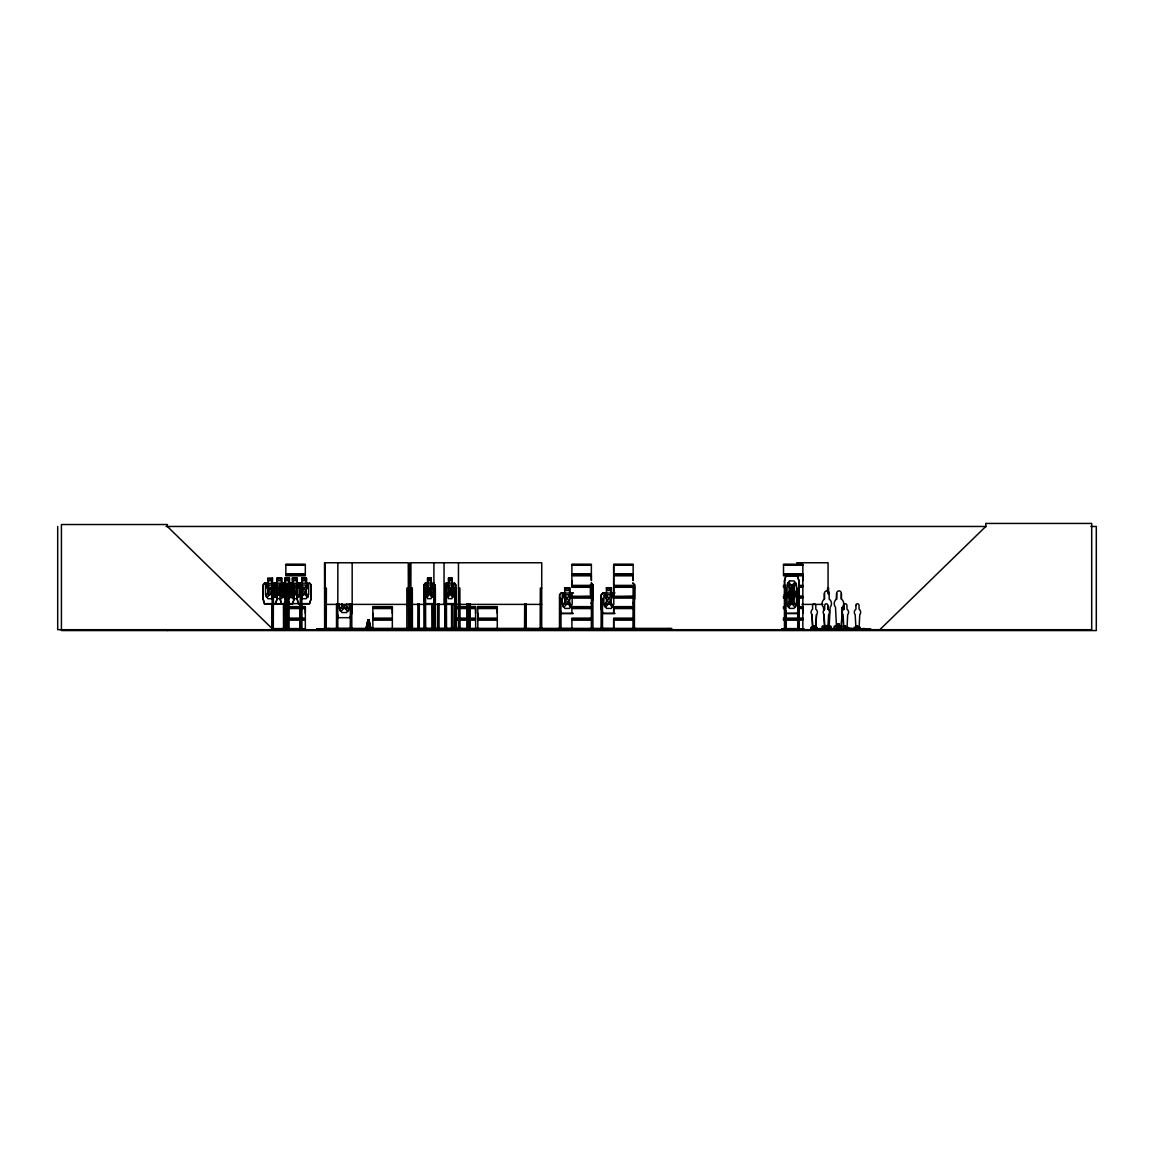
<?xml version="1.0" encoding="UTF-8"?>
<svg xmlns="http://www.w3.org/2000/svg" width="1154" height="1154" viewBox="0 0 1154 1154"><rect width="100%" height="100%" fill="white"/><g stroke="black" fill="none" stroke-linecap="round" stroke-linejoin="round"><path stroke-width="1.5" d="M305.305 613.337L305.305 608.562L288.702 608.562M372.857 618.126L372.857 608.562L392.331 608.562L392.317 618.126L372.857 618.126L372.872 613.337M392.317 613.337L392.317 608.562M475.578 613.337L475.578 608.562L470.717 608.562M477.814 618.126L477.814 608.562L497.287 608.562L497.273 618.126L477.814 618.126L477.828 613.337M497.273 613.337L497.273 608.562M591.382 585.381L571.894 585.381L571.922 580.592M591.353 575.817L591.353 580.592L591.382 575.817L571.894 575.817L571.894 585.381M613.697 585.381L613.697 575.817M633.142 575.817L633.142 580.592L633.157 575.817L613.683 575.817L613.683 585.381L633.157 585.381M802.838 613.337L802.838 608.562M802.838 580.592L802.838 575.817M316.989 629.478L332.597 629.478M316.989 628.901L332.612 628.843M402.212 629.478L417.835 629.478M402.212 628.901L417.835 628.843M367.982 629.565L368.386 619.698L368.054 622.987M816.498 614.721L815.763 628.108L816.498 614.721A3.476 3.159 -90 0 0 815.849 609.254L815.763 605.504A1.731 1.572 -90 0 0 814.176 603.773A1.731 1.572 -90 0 0 812.604 605.504L812.604 609.254A3.476 3.159 -90 0 0 812.041 614.721L812.69 628.108L812.041 614.721M827.851 628.108L828.586 614.721A3.476 3.159 -90 0 0 827.937 609.254L827.851 605.504A1.731 1.572 -90 0 0 826.264 603.773A1.731 1.572 -90 0 0 824.692 605.504L824.692 609.254A3.476 3.159 -90 0 0 824.129 614.721L824.778 628.108L827.937 628.108M829.149 627.343L830.13 607.264A5.207 4.731 -90 0 0 829.149 599.085L829.149 593.459A2.596 2.366 -90 0 0 826.783 590.862A2.596 2.366 -90 0 0 824.418 593.459L824.418 599.085A5.207 4.731 -90 0 0 823.437 607.264L823.74 610.61M841.237 627.343L842.348 607.264L841.367 627.343L838.078 627.343M847.007 628.108L847.671 614.721A3.476 3.159 -90 0 0 847.007 609.254L846.921 605.504A1.731 1.572 -90 0 0 845.334 603.773A1.731 1.572 -90 0 0 843.762 605.504L843.848 609.254L843.762 605.504M813.916 626.521L813.123 626.117M813.498 626.377L813.887 626.406M826.48 626.622L825.096 626.406L826.509 626.305M826.336 626.579L825.413 626.636L826.394 626.117M826.004 626.521L825.528 626.824M837.631 625.353L838.511 624.357L838.9 625.05M838.742 624.343C834.342 624.862 841.8 625.252 837.4 624.256M837.213 625.122C837.876 623.65 839.42 625.857 838.597 624.343M845.074 626.521L844.641 626.723M845.593 626.305L844.843 626.709M857.061 626.117C856.845 626.55 857.797 626.709 856.326 626.204M856.326 626.622L856.932 626.521M814.392 626.622L813.959 626.002M837.645 625.136L838.439 624.357M837.415 625.122L837.833 624.184M844.454 626.002L844.598 626.593M856.398 626.305L857.278 626.579M366.683 629.565L368.184 619.698L366.64 627.92M433.572 583.289L434.669 585.02L434.784 598.681L433.572 603.614L425.249 603.614M433.673 603.787L434.784 598.681M454.517 603.787L455.642 598.652L455.642 584.948L454.488 583.116L446.05 583.116L444.78 584.934L444.78 598.681L446.021 603.787L454.647 603.787L455.642 598.681M365.861 629.565L368.054 619.698L368.905 619.698L371.199 629.565M365.731 629.565L368.025 619.698M405.386 628.901L405.458 629.695M288.5 629.594L288.615 603.643M418.152 629.594L418.036 628.18M429.663 629.55L429.692 628.843M439.01 629.594L439.083 603.672M439.501 628.901L439.573 629.695M784.446 580.895L785.946 575.803L784.446 580.895L784.59 629.695M845.493 626.117L845.406 626.781M461.297 628.901L461.369 629.695M826.221 626.247L825.11 626.521M857.523 626.406L856.369 626.117M275.445 603.686L277.032 598.724L277.09 585.064M275.561 603.859L277.248 598.753L277.176 585.006L275.517 583.188L277.248 585.006M292.553 603.831L294.169 598.738L294.169 584.977L292.496 583.174L289.106 583.102M292.568 583.174L294.241 584.977L294.241 598.738L292.611 603.831L264.482 603.859L263.011 598.753L263.083 585.02L264.583 583.188L267.8 583.188M286.452 598.681L284.822 603.787L286.509 598.681L286.509 584.934L284.778 583.116L284.793 578.039L289.51 578.039L289.452 583.174M784.388 608.403L785.946 613.51L797.414 613.51L799.044 608.403L802.852 608.562L802.838 618.126M797.414 613.51L799.087 608.403M350.095 617.505L351.811 612.558M591.209 603.499L592.911 598.551M591.324 603.672L593.084 598.58L593.084 584.818L591.281 583.015M632.969 603.672L634.729 598.58L634.729 584.818L632.911 583.015M458.758 629.594L458.628 628.18M837.4 624.761L837.415 624.487M274.724 628.901L274.825 629.695M284.172 629.536L284.288 628.18M290.101 628.872L290.101 629.449M781.821 629.594L781.994 628.829L782.023 629.695M781.893 629.55L802.867 629.291L802.838 620.044M786.047 629.594L785.989 610.61M633.185 629.291L613.697 629.651M324.635 629.55L324.534 562.763M336.405 628.901L336.189 629.695M416.882 629.695L416.58 628.829L416.421 629.594M437.352 628.901L437.453 629.695M458.037 629.594L458.311 628.829M289.351 578.212L284.879 578.212L284.951 583.333L282.528 585.049L282.528 594.613L284.879 598.71L289.293 598.71L291.645 594.613L291.645 585.049L289.293 583.333L309.56 583.145L311.219 584.948L311.147 598.71L309.532 603.802L298.453 603.802L296.982 598.71L299.362 594.541L299.362 584.977L296.982 583.275L296.924 578.14L292.496 578.14M343.228 604.739C336.074 612.067 342.392 613.611 344.325 605.864C346.373 613.596 352.46 612.067 345.349 604.768M425.278 603.787L423.922 598.681L423.922 584.934L425.191 583.116L433.76 583.116M424.167 629.695L424.037 584.934L425.321 583.116M444.896 584.934L446.18 583.116M264.655 583.361L263.17 585.092L263.17 598.724M281.576 583.174L280.004 585.006L280.004 598.738L281.461 603.831L280.076 598.738M298.511 603.802L297.054 598.71L296.982 584.977L298.554 583.145M298.626 583.318L297.141 585.035L297.141 598.681M273.786 583.116L272.214 584.948L272.128 629.695M273.859 583.289L272.373 585.02L272.373 598.652M289.178 583.102L287.591 584.934L287.519 629.68M789.365 596.459L785.989 596.459L784.446 594.627L786.004 592.839L789.322 592.839M812.315 629.651L811.709 629.651M815.214 629.651L814.609 629.651M815.791 627.401L815.532 629.651M824.418 628.468L824.418 626.29L822.095 626.29L822.47 629.651L822.73 628.858M824.1 629.42L822.384 629.651L824.36 629.666M826.61 629.42L827.923 629.42M827.303 629.651L827.88 627.401M834.241 629.319L834.169 626.29L836.506 626.29L836.506 628.468M834.53 629.68L836.073 629.651L834.472 629.651L834.731 626.29M834.818 629.218L835.741 629.218M838.9 629.651L840.761 629.666M810.786 629.651L839.968 629.319L838.395 629.651M839.924 629.651L839.607 628.468M840.141 629.651L842.579 629.622M841.28 626.29L840.992 629.276M843.963 628.858L843.848 625.814L845.406 625.814L845.406 629.319M845.334 629.002L847.296 629.651M851.695 628.468L851.32 629.666M853.643 629.651L852.532 629.622L853.845 629.42M854.335 629.42L854.407 628.858M854.566 629.651C857.061 629.118 852.748 630.719 854.292 627.401L855.85 627.401M857.393 625.814L857.494 629.319M858.028 629.666L859.009 629.622L859.038 627.401M831.5 629.002L858.807 628.468L858.461 629.651L857.422 629.002M865.731 629.651L865.976 628.858M866.957 629.42L865.976 629.218M869.856 629.42L870.722 628.858L860.567 629.218M794.154 592.839L797.371 592.839L799.087 594.656L797.327 596.459L794.183 596.459M783.552 596.906L785.485 596.531M571.922 596.906L591.396 596.546M571.894 629.68L591.396 629.276M613.697 596.906L633.185 596.546M879.838 629.695L985.776 526.469L985.776 523.44L1091.698 523.44L1091.698 629.695L57.7 629.695L57.7 526.469M825.442 626.045L826.177 626.103M794.067 596.286L796.505 594.584M787.042 594.714L789.495 593.012L789.278 587.718L794.212 587.718M277.869 629.594L305.348 629.276L305.305 620.044L288.702 620.044M418.57 629.594L467.558 629.478M450.594 628.829L450.608 629.695M472.318 628.829L472.188 629.594M451.805 629.594L451.704 628.18M812.012 629.42L870.433 629.68M821.634 629.695L822.946 629.666L823.494 627.401M826.264 629.68L827.519 629.651M829.264 629.319L829.062 627.401M828.803 629.666L829.192 626.29M829.639 629.68L829.178 629.002L859.845 628.858L859.845 627.401M865.933 629.42L867.217 629.666M274.623 629.594L271.781 629.478M786.768 628.829L786.595 629.594M335.973 629.594L336.348 628.18L338.093 628.18L338.079 629.695M372.857 629.276L372.872 620.044L392.331 620.044L392.331 629.276L372.771 629.637M477.814 629.276L477.814 620.044L497.287 620.044L497.287 629.276L477.727 629.637M844.786 626.146L845.045 626.406M838.078 625.425L837.285 625.252M456.104 629.291L456.205 588.064L454.835 588.064L454.835 629.695L454.719 628.18L456.349 628.18L456.32 629.695M166.003 526.469L986.324 526.469M1090.891 526.469L1096.3 526.469L1096.3 630.56L61.422 630.56L61.422 524.522L167.359 524.522L167.359 526.469L273.282 629.695L273.44 588.064L272.128 588.064M796.736 562.763L828.067 562.763L828.067 593.993M285.831 564.292L305.348 564.292M571.879 564.292L591.396 564.292M613.668 564.292L633.185 564.292M783.508 564.292L802.867 564.292M285.831 564.623L305.348 564.652M571.879 564.623L591.396 564.667L591.353 573.884L571.894 573.884L571.894 564.667M613.668 564.623L633.185 564.623M783.508 564.623L802.867 564.667L802.838 573.884M285.875 565.229L305.305 565.229M571.922 565.229L591.353 565.229M633.142 565.229L613.697 565.229L613.697 573.884M783.552 565.229L802.838 565.229M802.852 573.884L783.523 573.884L783.523 564.667M285.716 574.562L305.464 574.562M571.764 574.562L591.512 574.562M613.553 574.562L633.301 574.562M783.393 574.562L802.996 574.562M285.716 575.154L305.464 575.154M571.764 575.154L591.512 575.154M613.553 575.154L633.301 575.154M783.393 575.154L802.996 575.154M285.846 575.817L305.334 575.817M783.523 575.817L802.852 575.817L802.838 585.381M786.062 575.961L797.313 575.961L798.929 580.924L798.828 629.695M281.764 577.995L276.96 577.995L277.018 583.116M451.892 583.289L453.71 585.006L453.71 594.555L451.892 598.652L448.517 598.652L446.699 594.555L446.699 585.006L448.517 583.289L448.517 577.995L452.137 577.995L452.137 583.116M301.872 578.197L306.344 578.197M448.517 578.168L452.022 578.168L452.022 583.289M799.044 580.895L799.203 629.695M272.459 583.188L284.836 583.116M285.067 583.116L285.846 583.289M264.598 583.361L275.517 583.361M281.547 578.168L281.605 583.289L292.51 583.333L292.337 577.981L297.141 577.981L297.083 583.102L300.213 583.102L301.886 584.905L301.886 598.666L300.199 603.758L300.011 629.68M277.176 585.006L281.605 585.006L281.605 594.555L277.176 594.555M286.452 584.934L286.437 629.695M297.054 584.977L292.568 584.977L292.568 594.541L296.982 594.541M311.147 584.948L309.488 583.145M434.784 584.948L434.971 629.695M455.642 584.948L455.83 629.695M272.301 585.064L267.901 585.064L267.901 594.627L272.301 594.627M783.523 585.381L785.528 585.381M799.159 585.381L802.852 585.381M571.764 586.044L591.512 586.044M613.553 586.044L633.301 586.044M783.393 586.044L785.398 586.044M799.26 586.044L802.996 586.044M571.764 586.636L591.512 586.636M613.553 586.636L633.301 586.636M783.393 586.636L785.398 586.636M799.26 586.636L802.996 586.636M571.894 587.299L591.382 587.299M633.157 587.299L613.683 587.299L613.683 596.517M783.523 587.299L785.528 587.299M799.159 587.299L802.852 587.299L802.852 596.517L799.188 596.531M284.778 588.064L286.293 588.064M287.519 588.035L288.817 588.035L288.76 629.68M300.155 588.035L301.67 588.035M324.519 588.064L326.394 588.064L326.236 629.695M408.256 588.064L406.843 588.064L406.857 629.695M409.742 588.064L410.463 629.695M410.939 588.064L412.31 588.064L412.425 629.695M424.167 588.064L425.537 588.064L425.653 629.695M445.011 588.064L446.396 588.064L446.511 629.695M458.47 588.064L459.883 588.064L460.042 629.695M541.745 588.064L540.332 588.064L540.159 629.695M564.84 587.934L569.629 587.934L569.629 593.055L572.182 594.757L572.182 604.321L569.629 608.418L564.84 608.418L562.286 604.321L562.286 594.757L564.84 593.055L564.667 587.761L569.787 587.761L569.787 592.882L573.105 592.882M592.911 587.949L591.512 587.949L591.338 629.594M606.485 587.934L611.259 587.934L611.259 593.055L613.827 594.757M634.556 587.949L633.142 587.949L632.983 629.594M784.489 588.064L785.989 588.064M799.203 588.064L797.702 588.064L797.717 629.666M564.667 592.882L561.176 592.882L559.546 594.714L559.459 629.695M606.312 592.882L602.821 592.882L601.191 594.714L601.09 629.695M614.75 592.882L611.432 592.882L611.432 587.761L606.312 587.761L606.485 593.055L603.917 594.757L603.917 604.321L606.485 608.418L611.259 608.418L613.827 604.321L613.697 587.299M573.033 593.055L561.262 593.055L559.719 594.772L559.719 608.418M614.678 593.055L602.893 593.055L601.349 594.772L601.349 608.418L602.893 613.365L614.678 613.365M824.418 593.459L824.418 599.085M836.636 593.459L836.506 599.085L836.636 593.459A2.596 2.366 -90 0 1 839.001 590.862A2.596 2.366 -90 0 1 841.367 593.459L841.367 599.085A5.207 4.731 -90 0 1 842.348 607.264M841.367 593.459L841.367 599.085M284.879 594.613L289.293 594.613L289.293 585.049L284.879 585.049L284.966 629.695M301.872 594.584L306.272 594.584L306.272 585.02L301.872 585.02L301.67 629.68M784.446 594.671L786.076 593.012L797.299 593.012L799.102 594.656M789.524 594.584L795.784 594.699L792.697 600.599C799.462 607.812 793.707 609.471 791.716 601.681C789.855 609.485 783.869 607.812 790.678 600.556L787.562 594.901L790.706 588.742C783.912 581.486 789.884 579.813 791.745 587.617C793.721 579.827 799.448 581.501 792.711 588.699C800.083 596.95 792.87 592.161 791.644 599.402C786.552 590.17 788.211 599.157 791.658 589.896L794.125 594.411M789.495 594.714L794.053 594.714M571.922 596.272L591.353 596.272M613.697 596.272L633.142 596.272M783.552 596.272L785.557 596.272M786.062 596.286L797.313 596.286M799.131 596.272L802.838 596.272M633.185 597.036L613.668 596.921L633.157 597.051M785.542 596.921L783.508 596.921L785.499 597.051M571.879 597.368L591.396 597.397M613.668 597.397L633.185 597.368M783.508 597.397L785.485 597.397M799.188 597.411L802.867 597.368L802.838 606.629M571.922 597.974L591.353 597.974M613.697 597.974L633.142 597.974M783.552 597.974L785.557 597.974M799.131 597.974L802.838 597.974M559.459 598.464L560.873 598.464L561.032 629.695M601.09 598.464L602.503 598.464L602.503 629.695L602.345 628.18M272.214 598.681L273.743 603.787M297.054 598.71L292.568 598.637L290.188 594.541L290.188 584.977L292.568 583.275L292.568 578.14M423.922 598.681L425.364 603.614M444.78 598.681L446.136 603.787M263.011 598.753L264.54 603.859M789.307 601.58L794.226 601.58M264.598 603.686L309.488 603.629L311.061 598.681L311.003 585.02M446.108 603.614L454.561 603.614M425.162 603.787L433.789 603.787M324.995 604.393L408.256 604.393M410.939 604.393L541.745 604.393M801.958 604.393L822.845 604.393M855.936 628.108L855.186 614.721A3.476 3.159 -90 0 1 855.936 609.254L855.936 605.504M286.178 606.629L287.173 606.629M288.702 606.629L305.334 606.629M372.857 606.629L392.331 606.629M456.118 606.629L458.989 606.629M460.994 606.629L465.87 606.629M470.717 606.629L475.607 606.629M477.814 606.629L497.287 606.629M571.894 606.629L591.382 606.629M613.683 606.629L633.157 606.629M783.523 606.629L785.528 606.629M799.159 606.629L802.852 606.629M286.048 607.307L305.464 607.307M372.728 607.307L392.475 607.307M455.989 607.307L458.874 607.307M460.922 607.307L465.87 607.307M470.803 607.307L475.736 607.307M477.669 607.307L497.417 607.307M571.764 607.307L591.512 607.307M613.553 607.307L633.301 607.307M783.393 607.307L785.398 607.307M799.26 607.307L802.996 607.307M286.048 607.898L305.464 607.898M372.728 607.898L392.475 607.898M455.989 607.898L458.874 607.898M460.922 607.898L465.87 607.898M470.803 607.898L475.736 607.898M477.669 607.898L497.417 607.898M571.764 607.898L591.512 607.898M613.553 607.898L633.301 607.898M783.393 607.898L785.398 607.898M799.26 607.898L802.996 607.898M286.178 608.562L287.173 608.562M456.118 608.562L458.989 608.562M460.994 608.562L465.87 608.562M591.382 608.562L571.894 608.562L571.922 613.337M633.157 608.562L613.683 608.562L613.683 613.337M783.523 608.562L785.528 608.562M284.273 608.663L285.269 613.755M827.937 609.254L827.851 605.504M561.262 613.365L573.033 613.365M797.299 613.337L786.018 613.337L784.561 608.374M573.163 613.539L561.132 613.539L559.546 608.447M614.793 613.539L602.763 613.539L601.191 608.447M286.178 618.126L287.173 618.126M288.702 618.126L305.334 618.126L305.334 608.562M456.118 618.126L458.989 618.126M460.994 618.126L465.87 618.126M470.717 618.126L475.607 618.126L475.607 608.562M571.894 618.126L591.382 618.126M613.683 618.126L633.157 618.126M783.523 618.126L796.981 618.126M799.159 618.126L802.852 618.126M286.048 618.789L305.464 618.789M372.728 618.789L392.475 618.789M455.989 618.789L458.874 618.789M460.922 618.789L465.87 618.789M470.803 618.789L475.736 618.789M477.669 618.789L497.417 618.789M571.764 618.789L591.512 618.789M613.553 618.789L633.301 618.789M783.393 618.789L797.039 618.789M799.26 618.789L802.996 618.789M286.048 619.381L305.464 619.381M372.728 619.381L392.475 619.381M455.989 619.381L458.874 619.381M460.922 619.381L465.87 619.381M470.803 619.381L475.736 619.381M477.669 619.381L497.417 619.381M571.764 619.381L591.512 619.381M613.553 619.381L633.301 619.381M783.393 619.381L797.039 619.381M799.26 619.381L802.996 619.381M286.178 620.044L287.173 620.044M456.118 620.044L458.989 620.044M460.994 620.044L465.87 620.044M470.717 620.044L475.607 620.044L475.679 629.695M591.382 620.044L571.894 620.044L571.894 629.276M633.157 620.044L613.683 620.044L613.683 629.276M783.523 620.044L796.981 620.044M799.159 620.044L802.852 620.044M824.778 625.814L826.336 625.814L826.235 628.858M812.604 627.401L811.046 627.401L811.305 629.651M829.293 627.343L823.134 627.401L823.249 629.218M836.506 627.343L835.525 607.264A5.207 4.731 -90 0 1 836.636 599.085M848.132 627.401L846.574 627.401L846.574 628.858M846.3 628.036L849.748 628.036M286.437 628.18L283.336 628.18L283.35 629.695M300.011 628.151L301.814 628.151M350.225 628.18L351.97 628.18L352.345 629.594M410.449 628.18L409.583 628.18L409.583 629.695L409.757 562.763M410.81 628.18L412.454 628.18M424.037 628.18L425.682 628.18M433.327 628.18L431.582 628.18L431.582 629.695M435.491 628.18L433.846 628.18L433.861 629.695M437.496 628.18L439.241 628.18L439.241 629.695M446.54 628.18L444.881 628.18L444.896 629.695M460.042 628.18L458.297 628.18L458.253 629.695M466.634 628.18L468.308 628.18L468.279 629.695M470.356 628.18L468.697 628.18L468.712 629.695M524.522 628.18L526.181 628.18M540.159 628.18L541.904 628.18L541.846 629.695M561.032 628.18L559.301 628.18L559.301 629.695M591.338 628.064L593.084 628.064L593.084 629.594M632.983 628.064L634.714 628.064L634.714 629.594M855.85 628.108L859.095 628.108L859.744 614.721A3.476 3.159 -90 0 0 859.095 609.254L859.009 605.504A1.731 1.572 -90 0 0 857.422 603.773A1.731 1.572 -90 0 0 855.85 605.504M273.383 628.613L284.966 628.613M288.76 628.584L300.213 628.584M338.079 628.613L350.239 628.613M419.436 628.613L434.25 628.613M439.241 628.613L455.094 628.613M561.032 628.613L573.177 628.613M602.662 628.613L614.808 628.613M785.975 628.613L797.702 628.613M819.138 628.569L821.432 628.569M831.212 628.569L833.52 628.569M850.296 628.569L852.59 628.569M862.384 628.569L864.678 628.569M271.781 628.901L274.825 628.829M360.668 628.829L367.16 628.829L367.16 629.695M467.644 628.829L418.686 628.829L418.714 629.695M469.332 628.829L475.837 629.594M531.532 629.478L520.642 629.594L520.483 628.829L531.605 629.594M541.962 628.901L542.164 629.594M613.726 629.002L633.128 629.002L613.697 629.017L613.697 620.044M781.922 628.901L802.809 629.002L799.131 629.017M286.206 629.017L287.202 629.017M288.716 629.017L300.444 629.017M302.435 629.017L305.305 629.017L277.999 628.829L278.027 629.695M372.872 629.017L392.317 629.017L370.795 628.829L370.867 629.695M456.147 629.017L459.018 629.017M461.009 629.017L465.87 629.017M470.702 629.017L475.765 628.901M783.552 629.017L797.097 629.594M842.204 629.218L846.949 629.218M848.132 629.218L870.981 629.651M469.418 629.478L475.765 629.478M433.313 628.829L433.587 629.594M351.912 628.901L352.129 629.695M839.218 629.651L840.285 629.651M801.871 629.594L801.698 628.829L801.669 629.695M304.872 629.565L304.743 628.829L304.67 629.68M289.322 628.829L289.409 629.55M284.129 629.594L283.855 603.672M283.523 629.55L283.466 603.672M461.73 628.901L461.658 629.695M461.759 629.55L461.874 628.396M451.171 629.594L451.387 628.18L453.118 628.18L453.161 629.695L452.959 603.672M429.778 628.829L429.908 629.594M300.718 629.695L300.574 628.151M300.213 629.55L300.357 588.035M289.164 629.55L289.279 628.829M464.6 628.829L464.73 629.594M794.053 593.012L796.491 594.714M787.086 594.584L789.524 596.286M281.605 583.289L284.663 585.078L287.115 589.723C288.933 582.265 294.515 584.039 288.139 590.92C294.659 598.089 289.12 599.835 287.187 592.016C287.404 598.912 279.153 598.637 279.326 591.959C277.133 599.936 271.94 597.902 278.316 590.834C272.099 584.054 277.364 582.193 279.254 589.68C281.071 582.222 286.682 583.996 280.278 590.877L283.422 596.935L286.192 590.877L283.293 585.554L283.913 584.919L283.985 594.555L281.605 598.652L277.176 598.652L274.811 594.555L274.811 585.006L277.176 583.289L277.119 578.168L281.605 578.168L281.764 583.116M632.839 583.188L634.556 584.89L634.383 629.594M591.209 583.188L592.911 584.89L592.911 629.594M300.083 583.275L301.728 584.977M284.706 583.289L286.351 585.006M821.172 629.55L821.129 628.829M784.605 594.555L786.119 596.286M454.604 583.116L455.758 584.948M433.63 583.116L434.914 584.948M634.83 629.377L635.58 629.594M593.185 629.377L593.949 629.594M285.658 629.536L285.903 628.18M298.872 628.872L298.771 629.68M797.371 575.803L799.102 580.895M338.324 617.505L336.78 612.558L336.795 604.032M336.622 612.586L338.194 617.678L350.225 617.678L351.984 612.586L351.984 603.989M289.236 603.585L287.75 598.637L287.75 584.991M287.591 598.666L289.12 603.758M368.876 619.698L371.069 629.565M284.403 608.634L285.471 613.582M370.593 629.565L368.804 619.698L370.246 629.565M369.41 629.565L368.616 619.698L368.746 624.631M843.776 626.434L843.112 614.721A3.476 3.159 -90 0 1 843.848 609.254M823.768 613.957L824.692 628.108M860.22 629.218L860.22 627.401L858.663 627.401L858.663 628.858M857.494 628.858L857.494 625.814L855.936 625.814L855.835 629.002M856.052 625.814L856.052 628.858M854.667 627.401L854.667 628.858M850.686 628.468L850.729 629.218M847.772 627.401L847.772 628.858M843.055 629.002L843.055 626.29L840.732 626.29L840.732 628.468M838.972 628.468L838.972 623.91L836.636 623.91L836.794 628.468M838.814 623.91L838.814 628.468M830.967 629.002L830.967 626.29L828.644 626.29L828.687 628.858L817.32 629.218M830.418 626.29L830.418 628.468M828.572 593.286L828.572 588.064L827.548 588.064L827.548 591.54M827.505 627.401L827.505 628.858M826.884 625.425L826.884 628.468M824.879 625.814L824.879 628.858M824.706 625.425L824.692 628.858M822.643 626.29L822.643 628.468M816.974 629.218L816.974 627.401L815.416 627.401L815.416 628.858M816.599 627.401L816.599 628.858L811.421 628.858L811.421 627.401M814.248 628.858L814.248 625.814L812.69 625.814L812.604 628.858M814.147 625.814L814.147 628.858M812.791 625.814L812.791 628.858M804.179 628.829L804.179 629.695M799.361 629.695L799.361 628.18L797.544 628.18L797.544 629.695M797.861 610.61L797.861 629.695M796.88 628.829L796.88 629.695M793.995 587.891L793.995 593.012M789.307 596.459L789.365 601.58M786.797 628.829L786.797 629.695M786.148 629.695L786.148 628.18L784.331 628.18L784.331 629.695M785.831 588.064L785.831 629.695M784.662 580.924L784.648 629.695M671.715 629.695L671.715 628.396L325.976 628.396L325.976 629.695M668.671 628.396L668.671 629.695M633.301 628.064L633.301 629.594M633.157 564.667L633.142 573.884L613.683 573.884L613.683 564.667M613.697 608.562L613.697 613.337M602.662 629.695L602.662 628.18L600.931 628.18L600.931 629.695M601.263 628.18L601.263 629.695M592.752 628.064L592.752 629.594M591.67 628.064L591.67 629.594M590.358 584.89L590.358 594.454M560.7 628.18L560.7 629.695M559.618 628.18L559.618 629.695M541.688 629.695L541.745 562.763L410.939 562.763L410.824 629.695M540.49 628.18L540.49 629.695M531.46 628.829L531.46 629.695M528.258 628.396L528.258 629.695M526.036 603.758L526.036 629.695L525.777 628.18M525.661 603.758L525.661 629.695M525.431 628.18L525.272 629.695M525.041 603.758L525.041 629.695M524.926 628.18L524.926 629.695M524.666 603.758L524.551 629.695M472.347 628.829L472.347 629.695M470.212 603.758L470.212 629.695M470.154 628.18L470.154 629.695M469.822 603.758L469.822 629.695M469.591 628.18L469.447 629.695M469.216 603.758L469.216 629.695L469.101 628.18M468.827 603.758L468.827 629.695M468.163 603.758L468.106 629.695M467.788 603.758L467.904 629.695M467.558 628.18L467.615 629.695M466.836 628.18L466.836 629.695L466.779 603.758M464.572 628.829L464.572 629.695M459.71 628.18L459.71 629.695M458.47 562.763L458.47 629.695M455.599 628.18L455.657 629.695M455.441 628.18L455.383 629.695M455.21 588.064L455.094 629.695M452.801 628.18L452.801 629.695M452.527 628.829L452.527 629.695M451.546 603.672L451.546 629.695M448.632 578.168L448.632 583.289M446.338 628.18L446.122 629.695L446.007 598.464M445.776 628.18L445.833 629.695M445.632 628.18L445.574 629.695M445.401 588.064L445.401 629.695M445.011 585.006L445.069 629.695M444.045 562.763L444.045 604.393M437.828 628.18L437.828 629.695M437.669 603.672L437.554 629.695M435.361 629.695L435.361 588.064L433.976 588.064L433.976 629.695L434.25 628.18M435.303 628.18L435.087 629.695M434.582 628.18L434.741 629.695M434.366 588.064L434.366 629.695M433.918 562.763L433.918 585.309M433.154 603.672L433.269 629.695M432.995 628.18L432.995 629.695M431.755 603.672L431.913 629.695M431.279 583.116L431.279 577.995L427.543 577.995L427.543 583.116M425.278 628.18L425.278 629.695M425.162 588.064L425.162 627.964M424.773 628.18L424.773 629.695M424.542 588.064L424.542 629.695L424.427 628.18M419.436 629.695L419.45 628.18L417.705 628.18L417.661 629.695M419.277 603.672L419.277 629.695M419.118 628.18L419.118 629.695M417.878 603.672L417.835 629.695M412.05 628.18L412.05 629.695L411.935 588.064M411.56 628.18L411.704 629.695M411.329 588.064L411.502 629.695M411.213 628.18L411.213 629.695M410.29 588.064L410.29 629.695M408.098 628.18L408.098 629.695M407.016 628.18L407.016 629.695M406.684 629.695L406.684 628.18L408.429 628.18L408.473 629.695L408.256 562.763L324.995 562.763L325.154 629.695M402.212 628.829L402.227 629.695M377.286 628.829L377.286 629.695M376.031 628.829L376.103 629.695M374.704 628.829L374.704 629.695M374.026 628.829L374.098 629.695M373.42 628.829L373.42 629.695M372.122 628.829L372.122 629.695M371.977 628.829L372.064 629.695M365.962 628.829L365.905 629.695M364.577 628.829L364.577 629.695M363.972 628.829L363.972 629.695M363.899 628.829L363.899 629.695M363.279 628.829L363.279 629.695M361.995 628.829L361.995 629.695M361.851 628.829L361.851 629.695M360.74 628.829L360.668 629.695M352.172 562.763L352.172 604.393M351.811 603.672L351.797 629.695M351.624 628.18L351.624 629.695M350.556 628.18L350.556 629.695M350.398 603.672L350.239 629.695M349.244 603.686L349.244 608.461L346.69 612.558L341.901 612.558L339.348 608.461L339.348 603.686M346.69 603.686L346.69 608.461L341.901 608.461L341.901 603.686M337.862 562.763L337.776 629.695M336.506 603.672L336.521 629.695M332.612 628.829L332.612 629.695M329.005 628.396L329.005 629.695M326.553 629.695L326.553 628.18L324.361 628.18L324.433 629.695M324.822 628.18L324.779 629.695M316.989 628.829L317.004 629.695M306.502 583.145L306.502 578.024L301.713 578.024L301.872 583.318L299.506 585.02L299.506 594.584L301.872 598.681L306.272 598.681L308.637 594.584L308.637 585.02L306.272 583.318L306.43 578.024M305.334 564.667L305.305 573.884L285.846 573.884L285.846 564.667M301.93 578.197L301.93 583.318M301.468 603.643L301.468 629.68M289.293 578.212L289.351 583.333M288.962 629.68L288.962 628.151L287.158 628.151L287.158 629.68M288.399 628.151L288.399 629.68M287.692 628.151L287.721 629.68M287.303 603.643L287.36 629.68M286.077 603.672L286.077 629.695M285.197 628.18L285.168 629.695M284.778 603.672L284.634 629.695M283.74 628.18L283.74 629.695M273.585 629.695L273.585 628.18L271.781 628.18L271.781 629.695M273.238 603.672L273.238 629.695M273.022 628.18L273.022 629.695M272.373 583.361L272.532 578.067L267.742 578.067L267.959 583.361L265.535 585.064L265.535 594.627L267.901 598.724L272.301 598.724L274.666 594.627L274.666 585.064L272.301 583.361L272.301 578.241M272.344 628.18L272.315 629.695M271.926 603.672L271.983 629.695M167.359 629.695L167.359 630.56M426.475 584.977L428.783 590.877C423.835 597.613 427.918 600.109 429.504 591.959C430.99 600.109 435.26 597.613 430.269 590.834C434.957 584.487 431.106 581.876 429.562 589.68L427.73 585.165L426.475 584.977M447.334 584.977L449.627 590.877C444.694 597.613 448.762 600.109 450.363 591.959C451.849 600.109 456.118 597.613 451.127 590.834C455.57 584.775 452.31 581.602 450.421 589.68L448.517 585.035L447.334 584.977M274.32 596.82L272.806 596.979L270.209 592.031C268.117 599.936 262.78 598.046 269.199 590.906C263.011 584.14 268.262 582.265 270.137 589.752C271.955 582.294 277.537 584.068 271.161 590.949L274.32 596.82M308.291 596.777L306.776 596.935L304.18 591.988C302.362 599.82 296.592 598.06 303.17 590.862C296.982 584.083 302.233 582.207 304.108 589.708C305.925 582.236 311.493 584.025 305.132 590.891L308.291 596.777M298.843 596.733L297.314 596.892L294.703 591.944C292.885 599.777 287.086 598.032 293.693 590.819C287.476 584.039 292.741 582.179 294.631 589.651C296.463 582.207 302.06 583.967 295.655 590.848L298.843 596.733M571.72 606.514L569.961 606.528L567.249 601.724C565.316 609.471 558.998 607.927 566.167 600.599C559.416 593.69 565.171 592.045 567.162 599.431C569.11 592.074 575.226 593.618 568.273 600.628L571.72 606.514M613.351 606.514L611.707 606.672L608.894 601.724C606.672 609.514 600.801 607.869 607.797 600.599C601.046 593.69 606.816 592.045 608.807 599.431C610.74 592.074 616.856 593.618 609.918 600.628L613.351 606.514M432.851 594.555L431.048 598.652L427.658 598.652L425.855 594.555L425.855 585.006L427.658 583.289L427.658 577.995L431.163 578.168L431.048 583.289L432.851 585.006L432.851 594.555M789.524 580.924L787.086 585.02L787.042 604.278L789.495 608.374L794.053 608.374L796.491 604.278L796.505 585.02L794.067 580.924L789.524 580.924M296.203 579.005L293.347 579.005L293.347 580.707L296.203 580.707L296.203 579.005M271.522 579.092L268.68 579.092L268.68 580.794L271.522 580.794L271.522 579.092M280.826 579.019L277.97 579.019L277.97 580.736L280.826 580.736L280.826 579.019M288.5 579.063L285.673 579.063L285.673 580.779L288.5 580.779L288.5 579.063M305.493 579.048L302.651 579.048L302.651 580.75L305.493 580.75L305.493 579.048M430.442 579.019L428.264 579.019L428.264 580.736L430.442 580.736L430.442 579.019M451.301 579.019L449.122 579.019L449.122 580.736L451.301 580.736L451.301 579.019M431.048 585.006L427.658 585.006L427.658 594.555L431.048 594.555L431.048 585.006M451.892 585.006L448.517 585.006L448.517 594.555L451.892 594.555L451.892 585.006M794.067 585.02L789.524 585.02L789.495 604.278L794.053 604.278L794.067 585.02M568.763 588.785L565.691 588.785L565.691 590.487L568.763 590.487L568.763 588.785M610.408 588.785L607.336 588.785L607.336 590.487L610.408 590.487L610.408 588.785M793.231 588.742L790.302 588.742L790.302 590.459L793.231 590.459L793.231 588.742M569.629 594.757L564.84 594.757L564.84 604.321L569.629 604.321L569.629 594.757M611.259 594.757L606.485 594.757L606.485 604.321L611.259 604.321L611.259 594.757M591.396 597.036L571.879 597.036L591.382 597.051M802.867 597.036L799.145 597.007L802.852 597.051M793.26 598.854L790.331 598.854L790.331 600.556L793.26 600.556L793.26 598.854M285.514 618.371L284.273 613.264L284.273 602.965L285.514 618.371M497.244 629.002L477.857 629.002L497.273 629.017M591.338 629.002L571.937 629.002L591.353 629.017M440.857 628.843L440.799 629.695L440.871 628.901"/></g></svg>
